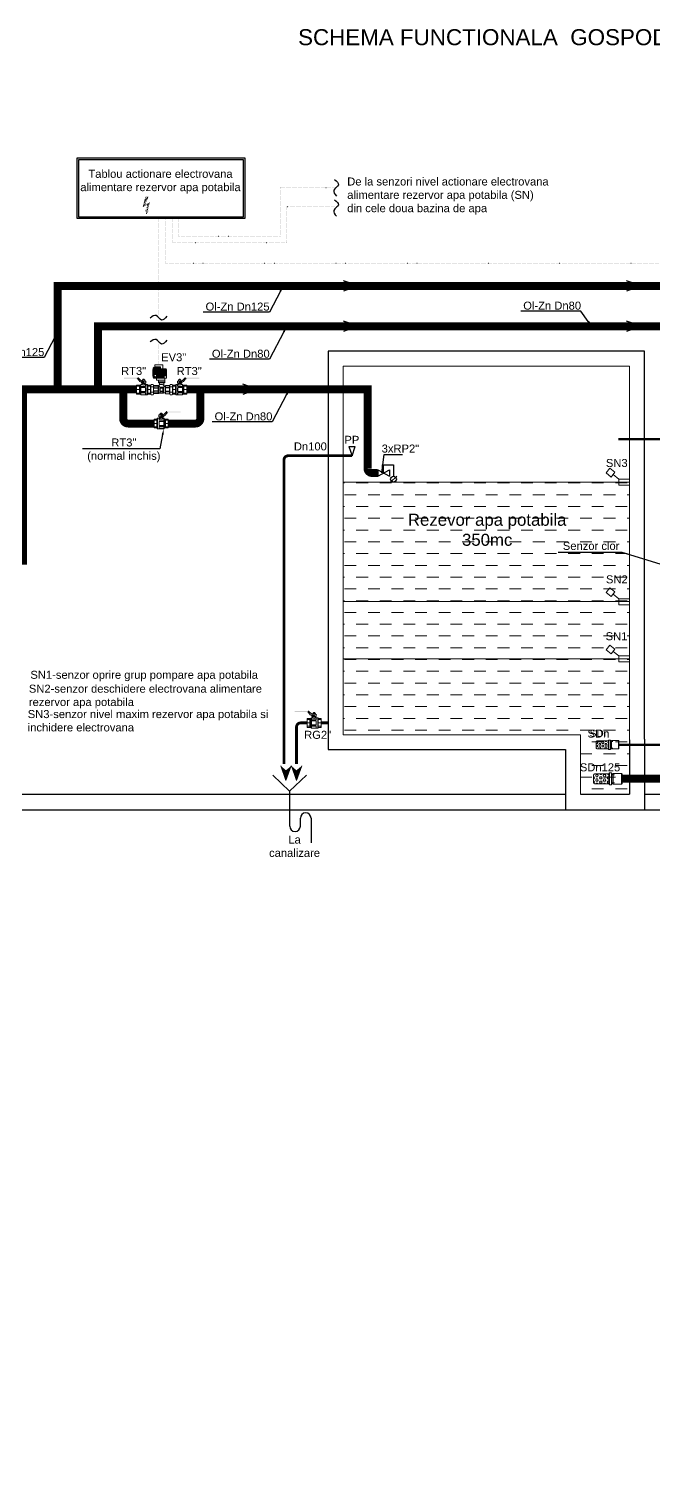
# Model space of a CAD drawing. Header units: millimetres. Extents: x 0 to 53377, y 0 to 36189.
# Drawn here: x 12922 to 20716, y 18095 to 36189 of the extents above; entities that cross this region are included whole.
import ezdxf
from ezdxf import colors
from ezdxf.entities.mleader import LeaderData, LeaderLine
from ezdxf.math import Vec2, Vec3

# ---------------------------------------------------------------- set-up
doc = ezdxf.new("R2010")
doc.units = ezdxf.units.MM
doc.linetypes.add('ACAD_ISO07W100', pattern=[3, 0, -3])
for name, color, linetype, lineweight in [('IS_TEXT', 7, 'Continuous', 5), ('S_TEXT', 7, 'Continuous', 15), ('SAN-MC-Circuit_Informatii', 83, 'ACAD_ISO07W100', 25), ('SAN-MC-COLD WATER', 5, 'Continuous', 30), ('SAN-MC-DRAINING', 42, 'Continuous', 5), ('SAN-MC-GRAY WATER', 6, 'GW_LINE', 30), ('SAN-MC-VALVE', 7, 'Continuous', 5)]:
    doc.layers.add(name, color=color, linetype=linetype, lineweight=lineweight)
doc.layers.add('MC-SAN-VANE', color=7, linetype='Continuous')
doc.layers.add('SAN-MC-TEXT', color=7, linetype='Continuous')
doc.styles.add('MC-1_la_050', font='arial.ttf', dxfattribs={"height": 0.1})
doc.styles.add('MC-1_la_100', font='arial.ttf', dxfattribs={"height": 0.2})
doc.styles.get("Standard").update_dxf_attribs({"font": 'arial.ttf'})
doc.linetypes.add('GW_LINE', pattern='A,50,15,["GW",Standard,S=0.1,R=0,X=2.5,Y=-6],-30', length=95)
doc.dimstyles.get("Standard").update_dxf_attribs({"dimtxt": 0.18, "dimasz": 0.18, "dimexe": 0.18, "dimexo": 0.0625, "dimgap": 0.09, "dimtad": 0, "dimtih": 1, "dimtoh": 1, "dimdec": 4, "dimzin": 0, "dimdsep": 46, "dimtxsty": 'Standard', "dimcen": 0.09, "dimadec": 0, "dimazin": 0, "dimtfac": 1, "dimtdec": 4, "dimtofl": 0, "dimtmove": 0, "dimatfit": 3, "dimfxl": 1, "dimtolj": 1, "dimtzin": 0, "dimarcsym": 0})

# ---------------------------------------------------------------- blocks, each defined once
blk = doc.blocks.new('rt')
at = {"layer": 'SAN-MC-VALVE'}
h = blk.add_hatch(color=1, dxfattribs=at)
h.dxf.hatch_style = 1
h.paths.add_polyline_path([(760356, -58740), (760335, -58740), (760333, -58740), (760332, -58740), (760331, -58738), (760331, -58738), (760330, -58737), (760330, -58736), (760330, -58686), (760330, -58685), (760329, -58683), (760289, -58644), (760288, -58642), (760288, -58641), (760288, -58472), (760289, -58469), (760293, -58468), (760300, -58468), (760300, -58632), (760301, -58634), (760301, -58636), (760302, -58637), (760304, -58639), (760336, -58665), (760339, -58669), (760340, -58671), (760342, -58673), (760343, -58677), (760344, -58680), (760344, -58683), (760344, -58717), (760356, -58717)])
at = {"layer": 'SAN-MC-VALVE', "linetype": 'Continuous'}
for p, q in [((760386, -58624), (760382, -58626)), ((760382, -58670), (760382, -58626)), ((760386, -58624), (760489, -58624)), ((760395, -58626), (760395, -58660)), ((760438, -58660), (760438, -58626)), ((760480, -58626), (760480, -58660)), ((760489, -58624), (760493, -58626)), ((760493, -58670), (760493, -58626)), ((760329, -58683), (760289, -58644)), ((760304, -58639), (760336, -58665)), ((760314, -58705), (760309, -58705)), ((760309, -58705), (760309, -58712)), ((760309, -58720), (760309, -58712)), ((760314, -58720), (760309, -58720)), ((760315, -58712), (760310, -58712)), ((760314, -58705), (760315, -58702)), ((760314, -58720), (760315, -58723)), ((760317, -58702), (760315, -58702)), ((760315, -58702), (760315, -58712)), ((760315, -58723), (760315, -58712)), ((760317, -58723), (760315, -58723)), ((760317, -58701), (760317, -58712)), ((760317, -58702), (760317, -58703)), ((760317, -58703), (760317, -58704)), ((760317, -58703), (760317, -58703)), ((760317, -58704), (760317, -58706)), ((760317, -58704), (760317, -58704)), ((760317, -58706), (760317, -58709)), ((760317, -58706), (760317, -58706)), ((760317, -58709), (760317, -58709)), ((760317, -58709), (760317, -58712)), ((760317, -58712), (760317, -58716)), ((760317, -58724), (760317, -58712)), ((760317, -58712), (760317, -58712)), ((760317, -58716), (760317, -58719)), ((760317, -58716), (760317, -58716)), ((760317, -58719), (760317, -58721)), ((760317, -58719), (760317, -58719)), ((760317, -58721), (760317, -58722)), ((760317, -58721), (760317, -58721)), ((760317, -58722), (760317, -58723)), ((760317, -58722), (760317, -58722)), ((760317, -58722), (760317, -58722)), ((760317, -58722), (760317, -58722)), ((760328, -58696), (760322, -58696)), ((760328, -58729), (760322, -58729)), ((760330, -58712), (760330, -58686)), ((760330, -58736), (760330, -58712)), ((760344, -58740), (760335, -58740)), ((760344, -58717), (760344, -58683)), ((760344, -58685), (760356, -58685)), ((760363, -58695), (760344, -58695)), ((760356, -58717), (760344, -58717)), ((760344, -58740), (760344, -58740)), ((760344, -58740), (760356, -58740)), ((760350, -58709), (760350, -58716)), ((760361, -58709), (760351, -58709)), ((760361, -58716), (760351, -58716)), ((760356, -58685), (760356, -58695)), ((760356, -58740), (760356, -58717)), ((760363, -58730), (760356, -58730)), ((760357, -58716), (760357, -58709)), ((760361, -58716), (760361, -58709)), ((760363, -58695), (760363, -58712)), ((760363, -58730), (760363, -58712)), ((760372, -58693), (760364, -58693)), ((760372, -58732), (760364, -58732)), ((760372, -58681), (760382, -58670)), ((760372, -58691), (760372, -58681)), ((760372, -58758), (760372, -58733)), ((760377, -58758), (760372, -58758)), ((760372, -58758), (760373, -58758)), ((760372, -58758), (760438, -58758)), ((760372, -58758), (760372, -58762)), ((760372, -58762), (760381, -58765)), ((760372, -58762), (760438, -58762)), ((760374, -58691), (760374, -58679)), ((760374, -58679), (760398, -58679)), ((760374, -58734), (760374, -58733)), ((760374, -58758), (760375, -58758)), ((760375, -58758), (760438, -58758)), ((760377, -58737), (760392, -58737)), ((760377, -58739), (760392, -58739)), ((760382, -58660), (760438, -58660)), ((760382, -58670), (760438, -58670)), ((760493, -58765), (760382, -58765)), ((760382, -58766), (760382, -58797)), ((760386, -58799), (760382, -58797)), ((760386, -58799), (760489, -58799)), ((760395, -58797), (760395, -58765)), ((760397, -58733), (760397, -58679)), ((760398, -58733), (760398, -58679)), ((760398, -58681), (760412, -58681)), ((760412, -58733), (760412, -58679)), ((760412, -58679), (760438, -58679)), ((760413, -58733), (760413, -58679)), ((760418, -58737), (760438, -58737)), ((760418, -58739), (760438, -58739)), ((760493, -58660), (760438, -58660)), ((760493, -58670), (760438, -58670)), ((760464, -58679), (760438, -58679)), ((760458, -58737), (760438, -58737)), ((760458, -58739), (760438, -58739)), ((760500, -58758), (760438, -58758)), ((760438, -58758), (760503, -58758)), ((760503, -58762), (760438, -58762)), ((760438, -58797), (760438, -58765)), ((760462, -58733), (760462, -58679)), ((760464, -58733), (760464, -58679)), ((760477, -58681), (760464, -58681)), ((760477, -58733), (760477, -58679)), ((760501, -58679), (760477, -58679)), ((760479, -58733), (760479, -58679)), ((760480, -58797), (760480, -58765)), ((760498, -58737), (760483, -58737)), ((760498, -58739), (760483, -58739)), ((760489, -58799), (760493, -58797)), ((760503, -58681), (760493, -58670)), ((760493, -58766), (760493, -58797)), ((760503, -58762), (760494, -58765)), ((760502, -58758), (760500, -58758)), ((760503, -58758), (760500, -58758)), ((760501, -58734), (760501, -58679)), ((760503, -58758), (760502, -58758)), ((760503, -58758), (760503, -58681)), ((760503, -58758), (760503, -58762))]:
    blk.add_line(p, q, dxfattribs=at)
for centre, radius, start, end in [((760389, -58634), 10.3, 50.9211, 129.0789), ((760417, -58722), 98.2, 77.5816, 102.4184), ((760459, -58722), 98.2, 77.5816, 102.4184), ((760486, -58634), 10.3, 50.9211, 129.0789), ((760293, -58641), 4.67, 180, 224.9999), ((760310, -58632), 9.33, 180, 230.0001), ((760323, -58709), 14.2, 164.0201, 195.9799), ((760323, -58716), 14.2, 164.0201, 195.9799), ((760332, -58707), 17.3, 162.983, 197.017), ((760332, -58718), 17.4, 163.0712, 196.9288), ((760322, -58701), 4.67, 90, 180), ((760322, -58724), 4.67, 180, 270), ((760328, -58694), 2.33, 270, 0), ((760328, -58731), 2.33, 0, 90), ((760325, -58686), 4.67, 0, 44.9996), ((760335, -58736), 4.67, 180, 270), ((760321, -58683), 23.3, 0, 50), ((760351, -58709), 0.778, 90, 180), ((760351, -58716), 0.778, 180, 270), ((760356, -58709), 0.778, 0, 90), ((760356, -58716), 0.778, 270, 0), ((760364, -58695), 1.56, 90, 180), ((760364, -58730), 1.56, 180, 270), ((760371, -58691), 1.56, 270, 0), ((760371, -58733), 1.56, 0, 90), ((760372, -58691), 1.56, 270, 0), ((760372, -58733), 1.56, 0, 90), ((760377, -58734), 3.11, 180, 270), ((760377, -58736), 3.11, 180, 270), ((760381, -58766), 1.56, 0, 74.9998), ((760389, -58789), 10.3, 230.9211, 309.0789), ((760392, -58733), 4.67, 270, 0), ((760392, -58733), 6.22, 270, 0), ((760417, -58701), 98.2, 257.5816, 282.4184), ((760418, -58733), 6.22, 180, 270), ((760418, -58733), 4.67, 180, 270), ((760459, -58701), 98.2, 257.5816, 282.4184), ((760458, -58733), 6.22, 270, 0), ((760458, -58733), 4.67, 270, 0), ((760483, -58733), 6.22, 180, 270), ((760483, -58733), 4.67, 180, 270), ((760486, -58789), 10.3, 230.9211, 309.0789), ((760494, -58766), 1.56, 105.0002, 180), ((760498, -58734), 3.11, 270, 0), ((760498, -58736), 3.11, 270, 0), ((760505, -58736), 3.11, 180, 180.0000027747644)]:
    blk.add_arc(centre, radius, start, end, dxfattribs=at)
for centre, major_axis, ratio in [((760372, -58712), (0.8, 19.4), 0.343041), ((760373, -58712), (0, 19.9), 0.355391)]:
    blk.add_ellipse(centre, major_axis=major_axis, ratio=ratio, start_param=3.141593, end_param=6.283185, dxfattribs=at)
blk = doc.blocks.new('ev2')
at = {"layer": 'SAN-MC-VALVE'}
h = blk.add_hatch(color=114, dxfattribs=at)
h.dxf.hatch_style = 1
h.paths.add_polyline_path([(801111, -86516, -0.142538), (801106, -86508), (801105, -86501, 0.265741), (801094, -86495), (801035, -86495, 0.235859), (801021, -86506, 0.055764), (801015, -86570), (801186, -86570), (801186, -86524, 0.33673), (801175, -86516)])
h = blk.add_hatch(color=114, dxfattribs=at)
h.dxf.hatch_style = 1
h.paths.add_polyline_path([(801159, -86634), (801159, -86609, -0.325364), (801167, -86602), (801186, -86602), (801186, -86570), (801015, -86570, 0.047546), (801021, -86624, 0.433153), (801033, -86634)])
h.paths.add_polyline_path([(801034, -86601, -1), (801063, -86601, -1)], flags=16)
at = {"layer": 'SAN-MC-Circuit_Informatii', "linetype": 'ACAD_ISO07W100', "ltscale": 0.8}
for p, q in [((801101, -86619), (801101, -86568)), ((801123, -86614), (801123, -86563))]:
    blk.add_line(p, q, dxfattribs=at)
at = {"layer": 'SAN-MC-VALVE', "linetype": 'Continuous'}
for p, q in [((801139, -86467), (801042, -86467)), ((801042, -86467), (801042, -86492)), ((801139, -86467), (801139, -86516)), ((801186, -86570), (801014, -86570)), ((801186, -86634), (801030, -86634)), ((801095, -86495), (801035, -86495)), ((801111, -86492), (801042, -86492)), ((801062, -86657), (801062, -86633)), ((801062, -86657), (801164, -86657)), ((801087, -86657), (801087, -86677)), ((801106, -86508), (801105, -86501)), ((801111, -86492), (801111, -86515)), ((801175, -86516), (801111, -86516)), ((801159, -86634), (801159, -86609)), ((801164, -86677), (801164, -86634)), ((801164, -86657), (801164, -86657)), ((801186, -86602), (801167, -86602)), ((801186, -86524), (801186, -86634)), ((800989, -86724), (800987, -86733)), ((800987, -86733), (800987, -86818)), ((800989, -86827), (800987, -86818)), ((800989, -86724), (800989, -86825)), ((800991, -86724), (800989, -86724)), ((800989, -86725), (800991, -86725)), ((800989, -86825), (800991, -86825)), ((800991, -86827), (800989, -86827)), ((800996, -86710), (800991, -86718)), ((800991, -86718), (800991, -86832)), ((800996, -86840), (800991, -86832)), ((800996, -86710), (801020, -86710)), ((800996, -86742), (801020, -86742)), ((800996, -86808), (801020, -86808)), ((800996, -86840), (801020, -86840)), ((800996, -86840), (801020, -86840)), ((801020, -86710), (801024, -86718)), ((801020, -86840), (801024, -86832)), ((801024, -86718), (801024, -86832)), ((801024, -86737), (801024, -86813)), ((801025, -86738), (801024, -86737)), ((801024, -86813), (801025, -86812)), ((801027, -86725), (801025, -86728)), ((801025, -86728), (801025, -86822)), ((801025, -86812), (801025, -86738)), ((801027, -86824), (801025, -86822)), ((801027, -86725), (801090, -86725)), ((801027, -86742), (801083, -86742)), ((801027, -86742), (801027, -86759)), ((801027, -86759), (801083, -86759)), ((801027, -86790), (801083, -86790)), ((801027, -86790), (801027, -86808)), ((801027, -86808), (801083, -86808)), ((801027, -86824), (801091, -86824)), ((801083, -86725), (801083, -86824)), ((801164, -86677), (801086, -86677)), ((801086, -86677), (801086, -86690)), ((801164, -86677), (801087, -86677)), ((801163, -86691), (801087, -86691)), ((801092, -86823), (801092, -86727)), ((801149, -86821), (801093, -86821)), ((801098, -86692), (801098, -86719)), ((801141, -86747), (801106, -86747)), ((801141, -86756), (801106, -86756)), ((801106, -86756), (801106, -86795)), ((801141, -86795), (801106, -86795)), ((801141, -86804), (801106, -86804)), ((801106, -86804), (801106, -86821)), ((801141, -86756), (801141, -86795)), ((801141, -86804), (801141, -86821)), ((801150, -86743), (801150, -86820)), ((801151, -86816), (801169, -86816)), ((801153, -86692), (801153, -86722)), ((801161, -86733), (801169, -86733)), ((801164, -86677), (801164, -86690)), ((801171, -86732), (801177, -86723)), ((801171, -86733), (801171, -86816)), ((801171, -86817), (801177, -86827)), ((801223, -86723), (801177, -86723)), ((801223, -86744), (801177, -86744)), ((801177, -86744), (801177, -86753)), ((801223, -86753), (801177, -86753)), ((801223, -86796), (801177, -86796)), ((801177, -86796), (801177, -86805)), ((801223, -86805), (801177, -86805)), ((801223, -86827), (801177, -86827)), ((801226, -86727), (801223, -86723)), ((801223, -86744), (801223, -86753)), ((801223, -86796), (801223, -86805)), ((801226, -86822), (801223, -86827)), ((801226, -86727), (801226, -86822)), ((801226, -86805), (801226, -86744)), ((801233, -86710), (801228, -86718)), ((801228, -86718), (801228, -86832)), ((801233, -86840), (801228, -86832)), ((801257, -86710), (801233, -86710)), ((801257, -86742), (801233, -86742)), ((801257, -86808), (801233, -86808)), ((801257, -86840), (801233, -86840)), ((801257, -86840), (801233, -86840)), ((801257, -86710), (801261, -86718)), ((801257, -86840), (801261, -86832)), ((801261, -86718), (801261, -86832)), ((801261, -86724), (801263, -86724)), ((801263, -86725), (801261, -86725)), ((801263, -86825), (801261, -86825)), ((801261, -86827), (801263, -86827)), ((801263, -86724), (801263, -86825)), ((801263, -86724), (801265, -86733)), ((801263, -86827), (801265, -86818)), ((801265, -86733), (801265, -86818))]:
    blk.add_line(p, q, dxfattribs=at)
at = {"layer": 'SAN-MC-VALVE'}
for p, q in [((801226, -86732), (801228, -86736)), ((801226, -86818), (801228, -86815))]:
    blk.add_line(p, q, dxfattribs=at)
blk.add_circle((801048, -86601), 14.5, dxfattribs=at)
at = {"layer": 'SAN-MC-VALVE', "linetype": 'Continuous'}
for centre, radius, start, end in [((801304, -86564), 289, 168.2727, 191.9282), ((801038, -86514), 19.3, 99.7422, 152.8269), ((801032, -86624), 10.6, 182.7072, 263.6129), ((801094, -86507), 12.1, 33.2981, 87.1742), ((801121, -86504), 15.2, 193.5778, 227.9574), ((801168, -86611), 8.88, 97.7386, 169.8307), ((801175, -86527), 11.5, 17.3011, 88.3073), ((801022, -86726), 30.6, 148.5878, 211.4122), ((801115, -86775), 123, 164.5036, 180), ((801115, -86775), 123, 180, 195.4964), ((801022, -86824), 30.6, 148.5878, 211.4122), ((800994, -86726), 30.6, 328.5878, 31.4122), ((800901, -86775), 123, 0, 15.4964), ((800901, -86775), 123, 344.5036, 0), ((800994, -86824), 30.6, 328.5878, 31.4122), ((801050, -86733), 24.4, 160.0653, 199.9347), ((801110, -86775), 84.4, 169.3114, 190.6886), ((801050, -86816), 24.4, 160.0653, 199.9347), ((801087, -86690), 0.923, 180, 270), ((801090, -86724), 1.15, 270, 0), ((801157, -86695), 73, 204.6105, 225.2758), ((801091, -86823), 1.15, 270, 0), ((801093, -86822), 1.15, 90, 180), ((801097, -86692), 0.923, 0, 90), ((801133, -86714), 33.4, 283.3029, 325.7556), ((801149, -86820), 1.15, 270, 0), ((801151, -86817), 1.15, 90, 180), ((801154, -86692), 0.923, 90, 180), ((801161, -86732), 1.15, 180, 270), ((801163, -86690), 0.923, 270, 0), ((801169, -86731), 2.31, 270, 330), ((801169, -86819), 2.31, 30, 90), ((801197, -86734), 23.3, 152.3465, 207.6535), ((801261, -86775), 87.2, 165.8047, 194.1953), ((801197, -86816), 23.3, 152.3465, 207.6535), ((801203, -86734), 23.3, 332.3465, 27.6535), ((801139, -86775), 87.2, 345.8047, 14.1953), ((801203, -86816), 23.3, 332.3465, 27.6535), ((801259, -86726), 30.6, 148.5878, 211.4122), ((801351, -86775), 123, 164.5036, 180), ((801351, -86775), 123, 180, 195.4964), ((801259, -86824), 30.6, 148.5878, 211.4122), ((801231, -86726), 30.6, 328.5878, 31.4122), ((801138, -86775), 123, 0, 15.4964), ((801138, -86775), 123, 344.5036, 0), ((801231, -86824), 30.6, 328.5878, 31.4122)]:
    blk.add_arc(centre, radius, start, end, dxfattribs=at)
at = {"layer": 'SAN-MC-VALVE'}
blk.add_arc((801123, -86756), 45.2, 31.9388, 134.9687, dxfattribs=at)
blk = doc.blocks.new('Sorb')
at = {"layer": 'SAN-MC-VALVE', "linetype": 'Continuous', "lineweight": 5}
h = blk.add_hatch(dxfattribs=at)
h.set_pattern_fill('HEX', scale=5)
h.set_pattern_definition([(0, (630084.182, 42518.263), (0, 27.4963066), [15.875, -31.75]), (120, (630084.182, 42518.263), (-23.8125, -13.7481533), [15.875, -31.75]), (60, (630100.057, 42518.263), (-23.8125, 13.7481533), [15.875, -31.75])])
h.paths.add_polyline_path([(774681, -65582, 0.416506), (774670, -65592), (774670, -65643), (774670, -65671), (774670, -65693, 0.411921), (774681, -65704), (774860, -65704), (774860, -65704, -0.145649), (774862, -65705), (774862, -65648), (774860, -65647), (774860, -65643), (774860, -65639), (774862, -65638), (774862, -65581, -0.155096), (774859, -65582)])
at = {"layer": 'SAN-MC-VALVE', "color": 7, "linetype": 'Continuous', "lineweight": 5}
for p, q in [((774670, -65643), (774670, -65592)), ((774670, -65643), (774670, -65614)), ((774670, -65643), (774670, -65614)), ((774670, -65621), (774670, -65671)), ((774670, -65643), (774670, -65693)), ((774670, -65643), (774670, -65671)), ((774670, -65643), (774670, -65671)), ((774681, -65582), (774859, -65582)), ((774869, -65570), (774860, -65582)), ((774860, -65639), (774862, -65638)), ((774860, -65639), (774870, -65639)), ((774860, -65639), (774860, -65643)), ((774860, -65647), (774860, -65643)), ((774860, -65647), (774870, -65647)), ((774860, -65647), (774862, -65648)), ((774862, -65638), (774862, -65581)), ((774862, -65638), (774870, -65639)), ((774862, -65648), (774870, -65647)), ((774862, -65648), (774862, -65705)), ((774868, -65572), (774864, -65579)), ((774870, -65570), (774870, -65643)), ((774870, -65716), (774870, -65643)), ((774873, -65569), (774893, -65569)), ((774893, -65569), (774894, -65570)), ((774894, -65708), (774894, -65570)), ((774894, -65576), (774894, -65715)), ((774894, -65576), (774896, -65578)), ((774894, -65578), (774896, -65578)), ((774898, -65578), (774898, -65707)), ((774898, -65592), (774931, -65592)), ((774681, -65704), (774859, -65704)), ((774869, -65715), (774860, -65704)), ((774868, -65714), (774864, -65706)), ((774873, -65717), (774893, -65717)), ((774893, -65717), (774894, -65715)), ((774894, -65710), (774896, -65708)), ((774894, -65708), (774896, -65708)), ((774898, -65694), (774931, -65694))]:
    blk.add_line(p, q, dxfattribs=at)
at = {"layer": 'SAN-MC-VALVE', "linetype": 'Continuous', "lineweight": 5}
for p, q in [((774898, -65592), (774911, -65579)), ((774898, -65592), (774898, -65694)), ((774913, -65579), (774913, -65705)), ((774917, -65577), (775019, -65577)), ((775019, -65577), (775019, -65708)), ((775027, -65585), (775027, -65700)), ((774898, -65694), (774911, -65706)), ((774917, -65708), (775019, -65708)), ((774917, -65708), (775016, -65708))]:
    blk.add_line(p, q, dxfattribs=at)
at = {"layer": 'SAN-MC-VALVE', "color": 7, "linetype": 'Continuous', "lineweight": 5}
for centre, radius, start, end in [((774681, -65592), 10.4, 90, 179.5511), ((774859, -65577), 5.18, 270, 330), ((774873, -65574), 5.18, 90, 150), ((774899, -65575), 3.89, 225, 245.5302), ((774899, -65575), 3.89, 225, 245.5302), ((774681, -65693), 10.4, 180.4489, 270), ((774859, -65709), 5.18, 30, 90), ((774873, -65711), 5.18, 210, 270), ((774899, -65711), 3.89, 114.4698, 135), ((774899, -65711), 3.89, 114.4698, 135)]:
    blk.add_arc(centre, radius, start, end, dxfattribs=at)
at = {"layer": 'SAN-MC-VALVE', "linetype": 'Continuous', "lineweight": 5}
for centre, start, end in [((774917, -65585), 90, 132.8475), ((775019, -65585), 0, 90), ((774917, -65700), 225.855, 270), ((775019, -65700), 270, 0)]:
    blk.add_arc(centre, 8.05, start, end, dxfattribs=at)

msp = doc.modelspace()

# ---------------------------------------------------------------- hatches: boundary and pattern name
at = {"layer": 'IS_TEXT'}
h = msp.add_hatch(dxfattribs=at)
h.set_pattern_fill('DASH', color=5, scale=46.322054)
h.set_pattern_definition([(0, (-182697213.36, 137166670.77), (147.07252167, 147.07252167), [147.07252167, -147.07252167])])
h.paths.add_polyline_path([(16845, 30527), (20424, 30527), (20424, 26628), (19809, 26628), (19809, 27370), (16845, 27370)])
at = {"layer": 'S_TEXT'}
h = msp.add_hatch(color=256, dxfattribs=at)
h.paths.add_polyline_path([(16197, 26980), (16132, 26926), (16132, 26799)])
h.paths.add_polyline_path([(16132, 26799), (16132, 26926), (16067, 26980)])
h = msp.add_hatch(color=256, dxfattribs=at)
h.paths.add_polyline_path([(16328, 26980), (16263, 26926), (16263, 26799)])
h.paths.add_polyline_path([(16263, 26799), (16263, 26926), (16199, 26980)])
at = {"layer": 'SAN-MC-TEXT'}
h = msp.add_hatch(color=256, dxfattribs=at)
h.paths.add_polyline_path([(16850, 33043), (16905, 32979), (17032, 32979)])
h.paths.add_polyline_path([(17032, 32979), (16905, 32979), (16850, 32914)])
h = msp.add_hatch(color=256, dxfattribs=at)
h.paths.add_polyline_path([(20386, 33043), (20440, 32979), (20567, 32979)])
h.paths.add_polyline_path([(20567, 32979), (20440, 32979), (20386, 32914)])
h = msp.add_hatch(color=256, dxfattribs=at)
h.paths.add_polyline_path([(16850, 32539), (16905, 32475), (17032, 32475)])
h.paths.add_polyline_path([(17032, 32475), (16905, 32475), (16850, 32410)])
h = msp.add_hatch(color=256, dxfattribs=at)
h.paths.add_polyline_path([(20386, 32539), (20440, 32475), (20567, 32475)])
h.paths.add_polyline_path([(20567, 32475), (20440, 32475), (20386, 32410)])
h = msp.add_hatch(color=256, dxfattribs=at)
h.paths.add_polyline_path([(15593, 31751), (15647, 31686), (15774, 31686)])
h.paths.add_polyline_path([(15774, 31686), (15647, 31686), (15593, 31621)])

# ---------------------------------------------------------------- linework, layer by layer
for points in [[(20609, 27315), (20609, 27315), (20609, 32162), (16660, 32162), (16660, 27185), (17335, 27185), (17335, 27185), (19442, 27185), (19442, 27185), (19624, 27185), (19624, 26628)], [(20424, 27305), (20424, 26628)], [(20609, 27315), (20609, 26430)], [(19624, 26628), (19624, 26430)]]:
    msp.add_lwpolyline(points)
at = {"layer": 'IS_TEXT'}
for p, q in [((20175, 30701), (20129, 30641)), ((20175, 30701), (20129, 30641)), ((20129, 30641), (20195, 30590)), ((20129, 30641), (20195, 30590)), ((20241, 30650), (20175, 30701)), ((20241, 30650), (20175, 30701)), ((20195, 30590), (20241, 30650)), ((20195, 30590), (20241, 30650)), ((20291, 30564), (20218, 30620)), ((20291, 30564), (20218, 30620)), ((16845, 30527), (20424, 30527)), ((20291, 30564), (20291, 30489)), ((20424, 30564), (20291, 30564)), ((20291, 30564), (20291, 30489)), ((20424, 30564), (20291, 30564)), ((20291, 30489), (20424, 30489)), ((20291, 30489), (20424, 30489)), ((20175, 29207), (20129, 29147)), ((20175, 29207), (20129, 29147)), ((20129, 29147), (20195, 29096)), ((20129, 29147), (20195, 29096)), ((20241, 29156), (20175, 29207)), ((20241, 29156), (20175, 29207)), ((20195, 29096), (20241, 29156)), ((20195, 29096), (20241, 29156)), ((16845, 29033), (20424, 29033)), ((20291, 29070), (20218, 29126)), ((20291, 29070), (20218, 29126)), ((20291, 29070), (20291, 28995)), ((20424, 29070), (20291, 29070)), ((20291, 29070), (20291, 28995)), ((20424, 29070), (20291, 29070)), ((20291, 28995), (20424, 28995)), ((20291, 28995), (20424, 28995)), ((20175, 28491), (20129, 28431)), ((20175, 28491), (20129, 28431)), ((20129, 28431), (20195, 28381)), ((20129, 28431), (20195, 28381)), ((20241, 28440), (20175, 28491)), ((20241, 28440), (20175, 28491)), ((20195, 28381), (20241, 28440)), ((20195, 28381), (20241, 28440)), ((20291, 28355), (20218, 28411)), ((20291, 28355), (20218, 28411)), ((16845, 28317), (20424, 28317)), ((20291, 28355), (20291, 28280)), ((20424, 28355), (20291, 28355)), ((20291, 28355), (20291, 28280)), ((20424, 28355), (20291, 28355)), ((20291, 28280), (20424, 28280)), ((20291, 28280), (20424, 28280))]:
    msp.add_line(p, q, dxfattribs=at)
at = {"layer": 'IS_TEXT', "lineweight": 0}
msp.add_lwpolyline([(19809, 26628), (19809, 27370), (19257, 27370), (19257, 27370), (17520, 27370), (17520, 27370), (16845, 27370), (16845, 31977), (20424, 31977), (20424, 27305)], dxfattribs=at)
msp.add_lwpolyline([(19809, 26628), (19809, 27370), (19257, 27370), (19257, 27370), (17520, 27370), (17520, 27370), (16845, 27370), (16845, 31977), (20424, 31977), (20424, 27305)], dxfattribs=at)
at = {"layer": 'S_TEXT'}
for p, q in [((16132, 26799), (16067, 26980)), ((16132, 26799), (16197, 26980)), ((16263, 26799), (16199, 26980)), ((16263, 26799), (16328, 26980))]:
    msp.add_line(p, q, dxfattribs=at)
at = {"layer": 'SAN-MC-Circuit_Informatii', "linetype": 'ACAD_ISO07W100', "ltscale": 5}
for p, q in [((14544, 33823), (14544, 32580)), ((14544, 32281), (14544, 31991))]:
    msp.add_line(p, q, dxfattribs=at)
for points in [[(14793, 33823), (14793, 33601), (16058, 33601), (16058, 34208), (16758, 34208)], [(16138, 33521), (16138, 33970), (16758, 33970)], [(22223, 31991), (22223, 33259), (14632, 33259), (14632, 33823)], [(14713, 33823), (14713, 33521), (16138, 33521)]]:
    msp.add_lwpolyline(points, dxfattribs=at)
at = {"layer": 'SAN-MC-COLD WATER'}
for p, q in [((17351, 30744), (17475, 30744)), ((17351, 30641), (17351, 30744)), ((17475, 30744), (17475, 30599))]:
    msp.add_line(p, q, dxfattribs=at)
at = {"layer": 'SAN-MC-COLD WATER', "const_width": 100}
for points in [[(13281, 31681), (13281, 32979), (36672, 32979), (36672, 28276)], [(21932, 31686), (21474, 31686), (21474, 32475), (13785, 32475), (13785, 31681)], [(14265, 31686), (12849, 31686), (12849, 29544), (12275, 29544)], [(30452, 26819), (20331, 26819)]]:
    msp.add_lwpolyline(points, dxfattribs=at)
for points in [[(14487, 31259), (14159, 31259, -0.414214), (14099, 31319), (14099, 31665)], [(14662, 31259), (15002, 31259, 0.414214), (15062, 31319), (15062, 31665)], [(17278, 30641), (17207, 30641, -0.430849), (17151, 30701), (17151, 31686), (14894, 31686)]]:
    msp.add_lwpolyline(points, format="xyb", dxfattribs=at)
at = {"layer": 'SAN-MC-DRAINING', "const_width": 35}
for points in [[(16958, 30856), (16158, 30856, 0.414214), (16108, 30806), (16108, 27003)], [(16395, 27518), (16314, 27518, 0.414214), (16264, 27468), (16264, 27003)]]:
    msp.add_lwpolyline(points, format="xyb", dxfattribs=at)
msp.add_lwpolyline([(16660, 27518), (16570, 27518)], dxfattribs=at)
at = {"layer": 'SAN-MC-GRAY WATER', "ltscale": 8, "const_width": 30}
for points in [[(21161, 29880), (21161, 31062), (20284, 31062)], [(20284, 27244), (21161, 27244), (21161, 29088)]]:
    msp.add_lwpolyline(points, dxfattribs=at)
at = {"layer": 'SAN-MC-TEXT'}
for p, q in [((17032, 32979), (16850, 33043)), ((17032, 32979), (16850, 32914)), ((20567, 32979), (20386, 33043)), ((20567, 32979), (20386, 32914)), ((17032, 32475), (16850, 32539)), ((17032, 32475), (16850, 32410)), ((20567, 32475), (20386, 32539)), ((20567, 32475), (20386, 32410)), ((15774, 31686), (15593, 31751)), ((15774, 31686), (15593, 31621)), ((16917, 30970), (16958, 30856)), ((16917, 30970), (16998, 30970)), ((16958, 30856), (16998, 30970)), ((17278, 30679), (17423, 30603)), ((17278, 30603), (17423, 30679)), ((17278, 30679), (17278, 30603)), ((17423, 30679), (17423, 30603)), ((17437, 30525), (17516, 30599)), ((16178, 26665), (15969, 26865)), ((16178, 26665), (16387, 26865)), ((8180, 26628), (19624, 26628)), ((16178, 26665), (16178, 26228)), ((19809, 26628), (20424, 26628)), ((20609, 26628), (40878, 26628)), ((7940, 26430), (40875, 26430)), ((16311, 26328), (16311, 26228)), ((16445, 26328), (16445, 26020))]:
    msp.add_line(p, q, dxfattribs=at)
for points in [[(15621, 33823), (15621, 34575), (13521, 34575), (13521, 33823)], [(15601, 33843), (15601, 34555), (13541, 34555), (13541, 33843)]]:
    msp.add_lwpolyline(points, close=True, dxfattribs=at)
at = {"layer": 'SAN-MC-TEXT', "linetype": 'Continuous', "const_width": 1.39}
for points in [[(14388, 33873), (14377, 33929), (14388, 33910), (14399, 33995), (14343, 33963), (14378, 34093), (14414, 34093), (14369, 33989), (14430, 34024), (14401, 33908), (14419, 33920), (14388, 33873)], [(14350, 33989), (14382, 34021)], [(14385, 34024), (14351, 33992)], [(14388, 34034), (14353, 33998)], [(14353, 33995), (14387, 34029)], [(14393, 34043), (14354, 34005)], [(14354, 34003), (14390, 34038)], [(14396, 34053), (14356, 34011)], [(14356, 34010), (14393, 34048)], [(14358, 34016), (14398, 34056)], [(14359, 34022), (14401, 34064)], [(14399, 34061), (14359, 34019)], [(14361, 34029), (14406, 34074)], [(14403, 34069), (14361, 34026)], [(14406, 34077), (14362, 34032)], [(14364, 34043), (14414, 34090)], [(14411, 34085), (14364, 34040)], [(14364, 34037), (14409, 34082)], [(14412, 34093), (14366, 34047)], [(14367, 34050), (14409, 34093)], [(14406, 34093), (14369, 34053)], [(14369, 34058), (14404, 34093)], [(14401, 34093), (14370, 34059)], [(14370, 34064), (14399, 34093)], [(14398, 34093), (14372, 34066)], [(14372, 34071), (14395, 34093)], [(14393, 34093), (14372, 34074)], [(14374, 34077), (14390, 34093)], [(14388, 34093), (14375, 34082)], [(14377, 34083), (14385, 34093)], [(14382, 34093), (14377, 34087)], [(14395, 33993), (14420, 34019)], [(14399, 33993), (14430, 34024)], [(14427, 34022), (14399, 33995)], [(14430, 34021), (14399, 33992)], [(14399, 33987), (14430, 34018)], [(14370, 33995), (14343, 33968)], [(14343, 33965), (14369, 33992)], [(14372, 34000), (14345, 33971)], [(14346, 33974), (14375, 34003)], [(14348, 33982), (14378, 34011)], [(14377, 34008), (14348, 33979)], [(14348, 33966), (14372, 33992)], [(14382, 34016), (14350, 33985)], [(14378, 33995), (14353, 33969)], [(14359, 33973), (14385, 33998)], [(14390, 34002), (14366, 33976)], [(14370, 33979), (14398, 34005)], [(14401, 34008), (14377, 33982)], [(14377, 33920), (14382, 33921)], [(14382, 33921), (14378, 33918)], [(14378, 33915), (14382, 33918)], [(14383, 33918), (14378, 33913)], [(14380, 33912), (14385, 33916)], [(14385, 33913), (14380, 33908)], [(14382, 33905), (14406, 33931)], [(14406, 33928), (14382, 33903)], [(14382, 33900), (14404, 33924)], [(14404, 33921), (14382, 33899)], [(14382, 33897), (14403, 33918)], [(14382, 33907), (14387, 33913)], [(14383, 33987), (14409, 34011)], [(14401, 33913), (14383, 33895)], [(14401, 33910), (14383, 33892)], [(14383, 33891), (14401, 33908)], [(14385, 33886), (14419, 33918)], [(14385, 33884), (14414, 33913)], [(14409, 33913), (14385, 33889)], [(14409, 33907), (14385, 33883)], [(14385, 33879), (14404, 33899)], [(14399, 33892), (14385, 33878)], [(14387, 33876), (14395, 33884)], [(14414, 34016), (14390, 33990)], [(14390, 33929), (14412, 33950)], [(14411, 33947), (14390, 33928)], [(14390, 33924), (14409, 33944)], [(14409, 33940), (14390, 33921)], [(14390, 33918), (14409, 33937)], [(14407, 33934), (14390, 33915)], [(14391, 33936), (14414, 33958)], [(14414, 33955), (14391, 33932)], [(14393, 33953), (14419, 33977)], [(14419, 33974), (14393, 33950)], [(14393, 33947), (14417, 33971)], [(14415, 33968), (14393, 33944)], [(14393, 33942), (14415, 33965)], [(14414, 33961), (14393, 33937)], [(14422, 33987), (14395, 33961)], [(14395, 33958), (14420, 33984)], [(14420, 33981), (14395, 33955)], [(14423, 33995), (14396, 33966)], [(14396, 33965), (14422, 33992)], [(14428, 34014), (14398, 33984)], [(14398, 33982), (14427, 34011)], [(14427, 34008), (14398, 33979)], [(14398, 33976), (14427, 34005)], [(14425, 34000), (14398, 33973)], [(14398, 33971), (14425, 33998)]]:
    msp.add_lwpolyline(points, dxfattribs=at)
at = {"layer": 'SAN-MC-TEXT'}
msp.add_circle((17475, 30563), 36, dxfattribs=at)
for centre, start, end in [((16378, 26328), 0, 180), ((16245, 26228), 180, 0)]:
    msp.add_arc(centre, 66.6, start, end, dxfattribs=at)
for points in [[(16739, 34306), (16786, 34243), (16729, 34174), (16761, 34101)], [(16739, 34054), (16786, 33991), (16729, 33921), (16761, 33848)], [(14642, 32599), (14579, 32552), (14510, 32609), (14437, 32577)], [(14642, 32299), (14579, 32252), (14510, 32309), (14437, 32278)]]:
    msp.add_spline(points, degree=3, dxfattribs=at)

# ---------------------------------------------------------------- block references
at = {"layer": 'SAN-MC-VALVE'}
for name, p in [('ev2', (-786547, 118458)), ('Sorb', (-754696, 92462))]:
    msp.add_blockref(name, p, dxfattribs=at)
at = {"layer": 'SAN-MC-VALVE', "xscale": -1, "rotation": 90}
for p in [(-44359, 792120), (-42229, 787955)]:
    msp.add_blockref('rt', p, dxfattribs=at)
at = {"layer": 'SAN-MC-VALVE', "rotation": 270}
for p in [(73517, 792120), (73286, 791697)]:
    msp.add_blockref('rt', p, dxfattribs=at)
at = {"layer": 'SAN-MC-VALVE', "xscale": 0.8, "yscale": 0.8, "zscale": 0.8}
msp.add_blockref('Sorb', (-599731, 79759), dxfattribs=at)

# ---------------------------------------------------------------- texts
at = {"layer": 'IS_TEXT', "insert": (18645, 29930), "char_height": 150, "width": 2641.37, "attachment_point": 5, "style": 'MC-1_la_100'}
msp.add_mtext('Rezevor apa potabila\\P350mc', dxfattribs=at)
at = {"layer": 'S_TEXT', "attachment_point": 5}
for s, insert, char_height, width in [('SCHEMA FUNCTIONALA  GOSPODARIE DE APA RECE', (19900, 36085), 200, 16930.09), ('Senzor clor', (19943, 29729), 100, 1993.8)]:
    msp.add_mtext(s, dxfattribs=dict(at, insert=insert, char_height=char_height, width=width))
at = {"layer": 'SAN-MC-TEXT'}
msp.add_text('PP', height=100, dxfattribs=at).set_placement((16862, 31005))
for s, insert, char_height, width, attachment_point in [('\\A1;\\pxqc;Tablou actionare electrovana alimentare rezervor apa potabila', (13537, 34429), 100, 2055.78, 1), ('\\A1;\\pxql;De la senzori nivel actionare electrovana alimentare rezervor apa potabila (SN) din cele doua bazina de apa', (16897, 34333), 100, 2545, 1), ('\\A1;EV3" ', (14887, 32137), 100, 317.33, 3), ('RT3" ', (14386, 31966), 100, 730.86, 3), ('RT3" ', (15080, 31965), 100, 730.86, 3), ('\\pxql;Dn100', (16231, 31023), 100, 880.81, 1), ('\\A1; 3xRP2"', (17796, 30996), 100, 842.93, 3), ('SN3', (20399, 30816), 100, 317.33, 3), ('SN2', (20400, 29362), 100, 317.33, 3), ('SN1', (20396, 28651), 100, 317.33, 3), ('\\pxql;SN1-senzor oprire grup pompare apa potabila', (14499, 28104), 100, 3118.21, 5), ('\\pxql;SN2-senzor deschidere electrovana alimentare rezervor apa potabila', (14480, 27847), 100, 3118.21, 5), ('\\pxql;SN3-senzor nivel maxim rezervor apa potabila si inchidere electrovana', (14466, 27544), 100, 3118.21, 5), ('RG2"', (16359, 27419), 100, 493.55, 1), ('\\A1;SDn', (20170, 27434), 100, 317.33, 3), ('\\A1;SDn', (20170, 27434), 90, 317.33, 3), ('\\A1;SDn125', (20307, 27013), 100, 317.33, 3)]:
    msp.add_mtext(s, dxfattribs=dict(at, insert=insert, char_height=char_height, width=width, attachment_point=attachment_point))
at = {"layer": 'SAN-MC-TEXT', "insert": (16239, 25976), "char_height": 100, "attachment_point": 5}
msp.add_mtext('La \\Pcanalizare', dxfattribs=at)

# ---------------------------------------------------------------- leaders
at = {"layer": 'MC-SAN-VANE'}
ml = msp.add_multileader_mtext('Standard', dxfattribs=at)
ml.set_content('\\pxi-2,l2,ql;Vas stocare clor', color=256)
ml.set_leader_properties()
ml.build(insert=Vec2(0, 0))
ml.multileader.update_dxf_attribs({"dogleg_length": 0.36, "arrow_head_size": 100})
ctx = ml.context
ctx.base_point, ctx.char_height, ctx.arrow_head_size, ctx.landing_gap_size, ctx.plane_origin = Vec3(29090, 33297), 100, 100, 0.09, Vec3(31594, 33848)
notes = []
notes.append((ctx, [(0, (0, 0, 0), (0, 0), (1, 0), 1, [])]))
ctx.mtext.insert, ctx.mtext.width, ctx.mtext.defined_height, ctx.mtext.flow_direction = Vec3(29090, 33343), 4738.62, 743, 5
at = {"layer": 'SAN-MC-TEXT'}
msp.add_leader([(17328, 30643), (17359, 30872), (17586, 30872)], dimstyle='Standard', override={"dimasz": 100, "dimgap": 0.09, "dimtad": 0}, dxfattribs=at)
ml = msp.add_multileader_mtext('Standard', dxfattribs=at)
ml.set_content(' Ol-Zn Dn125', color=256, style='MC-1_la_050')
ml.set_leader_properties()
ml.build(insert=Vec2(0, 0))
ml.multileader.update_dxf_attribs({"text_left_attachment_type": 6, "text_right_attachment_type": 6, "dogleg_length": 0.005, "arrow_head_size": 75})
ctx = ml.context
ctx.base_point, ctx.char_height, ctx.arrow_head_size, ctx.landing_gap_size, ctx.plane_origin = Vec3(15092, 32650), 100, 75, 0, Vec3(13083, 32701)
ctx.left_attachment, ctx.right_attachment, ctx.text_align_type = 6, 6, 1
notes.append((ctx, [(0, (1, 1, 0), (15925, 32650), (-1, 0), 0.005, [(0, [(16098, 32979)], 256, [])])]))
ctx.mtext.insert, ctx.mtext.width, ctx.mtext.alignment, ctx.mtext.flow_direction = Vec3(15508, 32770), 987, 2, 5
ml = msp.add_multileader_mtext('Standard', dxfattribs=at)
ml.set_content(' Ol-Zn Dn80', color=256, style='MC-1_la_050')
ml.set_leader_properties()
ml.build(insert=Vec2(0, 0))
ml.multileader.update_dxf_attribs({"text_left_attachment_type": 6, "text_right_attachment_type": 6, "dogleg_length": 0.005, "arrow_head_size": 75})
ctx = ml.context
ctx.base_point, ctx.char_height, ctx.arrow_head_size, ctx.landing_gap_size, ctx.plane_origin = Vec3(19059, 32662), 100, 75, 0, Vec3(16896, 32117)
ctx.left_attachment, ctx.right_attachment, ctx.text_align_type = 6, 6, 1
notes.append((ctx, [(0, (1, 1, 0), (19814, 32662), (-1, 0), 0.005, [(0, [(19953, 32475)], 256, [])])]))
ctx.mtext.insert, ctx.mtext.width, ctx.mtext.alignment, ctx.mtext.flow_direction = Vec3(19437, 32782), 987, 2, 5
ml = msp.add_multileader_mtext('Standard', dxfattribs=at)
ml.set_content(' Ol-Zn Dn125', color=256, style='MC-1_la_050')
ml.set_leader_properties()
ml.build(insert=Vec2(0, 0))
ml.multileader.update_dxf_attribs({"text_left_attachment_type": 6, "text_right_attachment_type": 6, "dogleg_length": 0.005, "arrow_head_size": 75})
ctx = ml.context
ctx.base_point, ctx.char_height, ctx.arrow_head_size, ctx.landing_gap_size, ctx.plane_origin = Vec3(12278, 32082), 100, 75, 0, Vec3(10270, 32133)
ctx.left_attachment, ctx.right_attachment, ctx.text_align_type = 6, 6, 1
notes.append((ctx, [(0, (1, 1, 0), (13111, 32082), (-1, 0), 0.005, [(0, [(13285, 32411)], 256, [])])]))
ctx.mtext.insert, ctx.mtext.width, ctx.mtext.alignment, ctx.mtext.flow_direction = Vec3(12695, 32202), 987, 2, 5
ml = msp.add_multileader_mtext('Standard', dxfattribs=at)
ml.set_content(' Ol-Zn Dn80', color=256, style='MC-1_la_050')
ml.set_leader_properties()
ml.build(insert=Vec2(0, 0))
ml.multileader.update_dxf_attribs({"text_left_attachment_type": 6, "text_right_attachment_type": 6, "dogleg_length": 0.005, "arrow_head_size": 75})
ctx = ml.context
ctx.base_point, ctx.char_height, ctx.arrow_head_size, ctx.landing_gap_size, ctx.plane_origin = Vec3(15171, 32061), 100, 75, 0, Vec3(13083, 32112)
ctx.left_attachment, ctx.right_attachment, ctx.text_align_type = 6, 6, 1
notes.append((ctx, [(0, (1, 1, 0), (15925, 32061), (-1, 0), 0.005, [(0, [(16140, 32469)], 256, [])])]))
ctx.mtext.insert, ctx.mtext.width, ctx.mtext.alignment, ctx.mtext.flow_direction = Vec3(15548, 32181), 987, 2, 5
ml = msp.add_multileader_mtext('Standard', dxfattribs=at)
ml.set_content(' Ol-Zn Dn80', color=256, style='MC-1_la_050')
ml.set_leader_properties()
ml.build(insert=Vec2(0, 0))
ml.multileader.update_dxf_attribs({"text_left_attachment_type": 6, "text_right_attachment_type": 6, "dogleg_length": 0.005, "arrow_head_size": 75})
ctx = ml.context
ctx.base_point, ctx.char_height, ctx.arrow_head_size, ctx.landing_gap_size, ctx.plane_origin = Vec3(15205, 31278), 100, 75, 0, Vec3(13118, 31328)
ctx.left_attachment, ctx.right_attachment, ctx.text_align_type = 6, 6, 1
notes.append((ctx, [(0, (1, 1, 0), (15959, 31278), (-1, 0), 0.005, [(0, [(16175, 31686)], 256, [])])]))
ctx.mtext.insert, ctx.mtext.width, ctx.mtext.alignment, ctx.mtext.flow_direction = Vec3(15582, 31398), 987, 2, 5
ml = msp.add_multileader_mtext('Standard', dxfattribs=at)
ml.set_content('RT3"{\\A1;\\P\\pxqc;(normal inchis)}', color=256, style='MC-1_la_050')
ml.set_leader_properties()
ml.build(insert=Vec2(0, 0))
ml.multileader.update_dxf_attribs({"text_left_attachment_type": 6, "text_right_attachment_type": 6, "text_top_attachment_type": 0, "text_bottom_attachment_type": 0, "dogleg_length": 0.005, "arrow_head_size": 75})
ctx = ml.context
ctx.base_point, ctx.char_height, ctx.arrow_head_size, ctx.landing_gap_size, ctx.plane_origin = Vec3(13655, 30943, -2), 100, 75, 0, Vec3(12220, 32283, -2)
ctx.left_attachment, ctx.right_attachment, ctx.text_align_type = 6, 6, 1
notes.append((ctx, [(0, (1, 1, 0), (14558, 30943, -2), (-1, 0), 0.005, [(0, [(14606, 31194, -2)], 256, [])])]))
ctx.mtext.insert, ctx.mtext.width, ctx.mtext.alignment, ctx.mtext.flow_direction = Vec3(14107, 31072, -2), 987, 2, 5
at = {"layer": 'SAN-MC-VALVE'}
msp.add_leader([(21077, 29420), (20331, 29646), (19533, 29646)], dimstyle='Standard', override={"dimgap": 0.09, "dimtad": 0}, dxfattribs=at)
for ctx, leaders in notes:
    for number, flags, end, landing, length, lines in leaders:
        leader = LeaderData()
        leader.index, (leader.has_last_leader_line, leader.has_dogleg_vector, leader.attachment_direction) = number, flags
        leader.last_leader_point, leader.dogleg_vector, leader.dogleg_length = Vec3(end), Vec3(landing), length
        for number, points, colour, breaks in lines:
            line = LeaderLine()
            line.index, line.vertices, line.color, line.breaks = number, Vec3.list(points), colors.encode_raw_color(colour), breaks
            leader.lines.append(line)
        ctx.leaders.append(leader)

doc.saveas('drawing.dxf')
